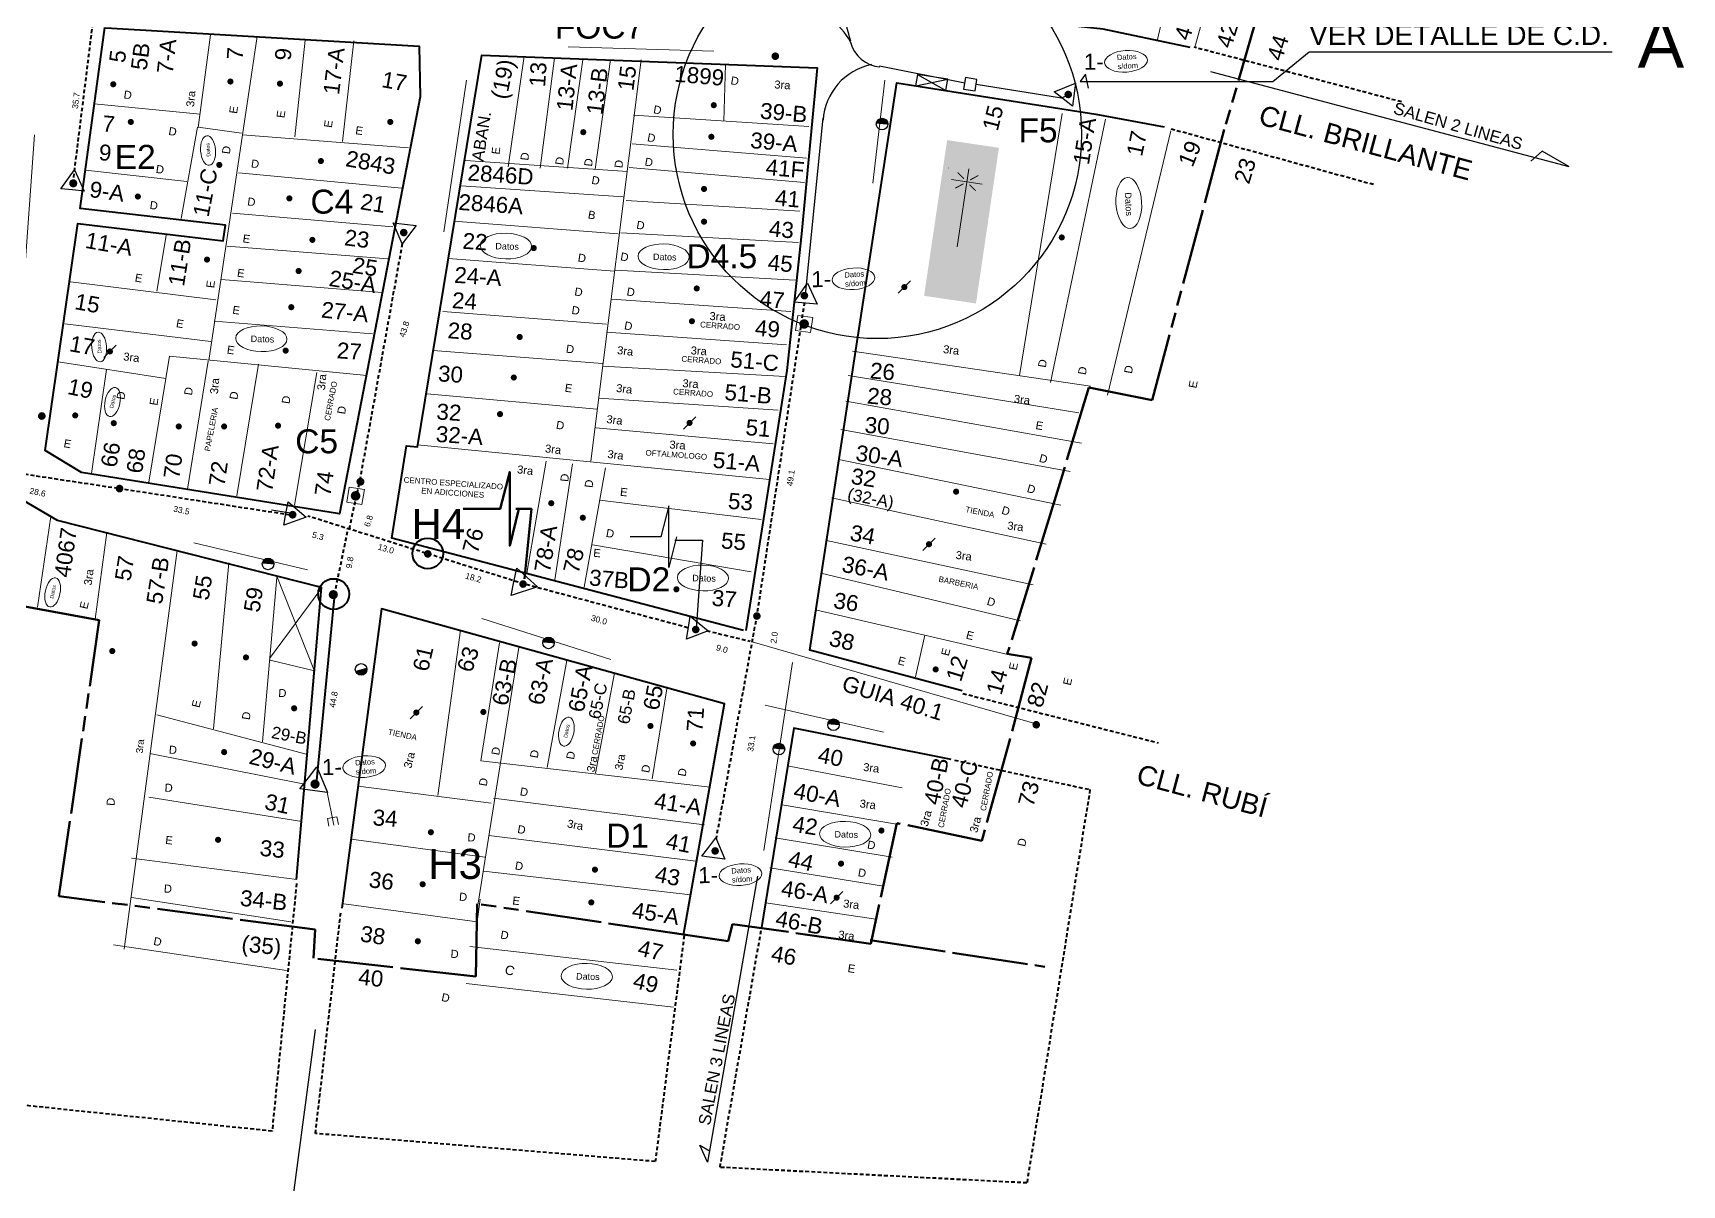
# Model space of a CAD drawing. Header units: millimetres. Extents: x -3867 to 635, y 1041 to 3666.
# Drawn here: x 238.7 to 456.4, y 1750.4 to 1902.4 of the extents above; entities that cross this region are included whole.
import ezdxf

# ---------------------------------------------------------------- set-up
doc = ezdxf.new("R2010")
doc.units = ezdxf.units.MM
for name, pattern in [('TLSIGC_002', [0.8, 0.5, -0.3]), ('TLSIGC_004', [7, 4, -1, 1, -1]), ('TLSIGC_007', [28, 10, -1, 10, -1, 2, -1, 2, -1])]:
    doc.linetypes.add(name, pattern=pattern)
for name, color, linetype, lineweight in [('CABLE EXISTENTE AEREO SECUNDARIO', 82, 'TLSIGC_002', 40), ('CAJA DE DISTRIBUCION EXISTENTE', 92, 'Continuous', 30), ('CANALIZACION P.V.C. ALIGERADA EXISTENTE', 132, 'Continuous', 30), ('CASETA TELEFONICA LADATEL', 82, 'Continuous', 15), ('CLASIFICACION TIPO COMERCIAL TERCERA', 5, 'Continuous', 9), ('CLASIFICACION TIPO RESIDENCIAL B', 156, 'Continuous', 9), ('CLASIFICACION TIPO RESIDENCIAL C', 156, 'Continuous', 9), ('CLASIFICACION TIPO RESIDENCIAL D', 5, 'Continuous', 9), ('CLASIFICACION TIPO RESIDENCIAL E', 156, 'Continuous', 9), ('CLIENTES COMERCIALES TERCERA', 82, 'TLSIGC_004', 9), ('CLIENTES EXISTENTES DE DATOS', 7, 'Continuous', 13), ('CLIENTES RESIDENCIALES E', 82, 'TLSIGC_004', 9), ('CONEXION A TIERRA  DE TERMINAL PROYECTADA', 1, 'Continuous', 9), ('DETALLES DE EDIFICIOS', 160, 'Continuous', 5), ('DISTRITO', 42, 'TLSIGC_007', 60), ('GAZAS EXISTENTES', 92, 'Continuous', 50), ('GUIAS EXISTENTES SECUNDARIA', 82, 'Continuous', 20), ('LIMITES DE DISTRITOS COLINDANTES', 43, 'TLSIGC_007', 60), ('LINEAS DE ENERGIA DE BAJA TENSION', 102, 'TLSIGC_014', 20), ('LOTIFICACION 2003', 252, 'Continuous', 15), ('MEDIDAS ENTRE POSTES', 82, 'Continuous', 5), ('NOMBRE DE CALLES', 92, 'TLSIGC_017', 5), ('NUMEROS OFICIALES', 3, 'Continuous', 5), ('PLANIMETRIA 2004', 10, 'Continuous', 40), ('PLANIMETRIA 2004 NO DEFINIDA', 10, 'TLSIGC_002', 40), ('PLANO DE DETALLES', 253, 'Continuous', 30), ('POSTE DE ENERGIA ELECTRICA', 82, 'Continuous', 30), ('POSTES EXISTENTES SECUNDARIOS', 82, 'Continuous', 30), ('POZOS TRADICIONALES EXISTENTES', 132, 'Continuous', 30), ('RESERVAS EXISTENTES SECUNDARIAS', 82, 'Continuous', 30), ('RESERVAS PROYECTADAS SECUNDARIAS', 1, 'Continuous', 60), ('RETENIDAS CON ANCLA EXISTENTESSECUNDARIAS', 82, 'Continuous', 30), ('SOLICITUDES PENSIENTES SIN DOMICILIO', 172, 'Continuous', 13), ('TEMPLOS O IGLESIAS', 22, 'Continuous', 15), ('TERMINAL EXISTENTE EN POSTE', 82, 'Continuous', 30)]:
    doc.layers.add(name, color=color, linetype=linetype, lineweight=lineweight)
doc.styles.get("Standard").update_dxf_attribs({"font": 'arial.ttf'})
doc.linetypes.add('TLSIGC_014', pattern='A,8,["\\\\\\",Standard,S=1,R=0,X=-1,Y=-0.5],1', length=9)
doc.linetypes.add('TLSIGC_017', pattern='A,0.5,["=",Standard,S=1.6,R=0,X=-0.2,Y=-0.8],0.5', length=1)

# ---------------------------------------------------------------- blocks, each defined once
blk = doc.blocks.new('G$C68750D7C')
at = {"layer": 'CLIENTES EXISTENTES DE DATOS'}
blk.add_ellipse((4.88, 2.45), major_axis=(4.88, 0.02), ratio=0.5027, dxfattribs=at)
at = {"layer": 'CLIENTES EXISTENTES DE DATOS', "insert": (2.85, 3.02), "char_height": 1.231, "width": 5.0142, "attachment_point": 1}
blk.add_mtext('Datos', dxfattribs=at)
blk = doc.blocks.new('DATOS SIN DOMICILIO')
at = {"layer": 'SOLICITUDES PENSIENTES SIN DOMICILIO', "color": 4}
blk.add_ellipse((-479.98, 2029.41), major_axis=(-0.01, 3.12), ratio=0.5027, dxfattribs=at)
at = {"layer": 'SOLICITUDES PENSIENTES SIN DOMICILIO', "color": 4, "insert": (-481.01, 2028.12), "char_height": 0.788, "width": 16.9626, "attachment_point": 1, "rotation": 90}
blk.add_mtext('Datos\\Ps/dom', dxfattribs=at)

msp = doc.modelspace()

# ---------------------------------------------------------------- hatches: boundary and pattern name
at = {"layer": 'CASETA TELEFONICA LADATEL'}
h = msp.add_hatch(color=256, dxfattribs=at)
edge = h.paths.add_edge_path()
edge.add_arc((340.51, 1864.04), 0.635, 0, 360)
h = msp.add_hatch(color=256, dxfattribs=at)
edge = h.paths.add_edge_path()
edge.add_arc((281.29, 1841.37), 0.635, 0, 360)
at = {"layer": 'CLIENTES COMERCIALES TERCERA'}
h = msp.add_hatch(color=256, dxfattribs=at)
edge = h.paths.add_edge_path()
edge.add_arc((353.74, 1868.91), 0.406, 0, 360)
h = msp.add_hatch(color=256, dxfattribs=at)
edge = h.paths.add_edge_path()
edge.add_arc((248.86, 1860.42), 0.406, 0, 360)
h = msp.add_hatch(color=256, dxfattribs=at)
edge = h.paths.add_edge_path()
edge.add_arc((325.38, 1850.99), 0.406, 0, 360)
h = msp.add_hatch(color=256, dxfattribs=at)
edge = h.paths.add_edge_path()
edge.add_arc((356.99, 1834.99), 0.406, 0, 360)
h = msp.add_hatch(color=256, dxfattribs=at)
edge = h.paths.add_edge_path()
edge.add_arc((289.31, 1812.78), 0.406, 0, 360)
h = msp.add_hatch(color=256, dxfattribs=at)
edge = h.paths.add_edge_path()
edge.add_arc((344.79, 1788.36), 0.406, 0, 360)
at = {"layer": 'CLIENTES RESIDENCIALES E'}
h = msp.add_hatch(color=256, dxfattribs=at)
edge = h.paths.add_edge_path()
edge.add_arc((264.77, 1896.03), 0.406, 0, 360)
h = msp.add_hatch(color=256, dxfattribs=at)
edge = h.paths.add_edge_path()
edge.add_arc((271.31, 1895.75), 0.406, 0, 360)
h = msp.add_hatch(color=256, dxfattribs=at)
edge = h.paths.add_edge_path()
edge.add_arc((249.3, 1895.67), 0.406, 0, 360)
h = msp.add_hatch(color=256, dxfattribs=at)
edge = h.paths.add_edge_path()
edge.add_arc((328.58, 1892.91), 0.406, 0, 360)
h = msp.add_hatch(color=256, dxfattribs=at)
edge = h.paths.add_edge_path()
edge.add_arc((251.62, 1890.7), 0.406, 0, 360)
h = msp.add_hatch(color=256, dxfattribs=at)
edge = h.paths.add_edge_path()
edge.add_arc((285.87, 1890.7), 0.406, 0, 360)
h = msp.add_hatch(color=256, dxfattribs=at)
edge = h.paths.add_edge_path()
edge.add_arc((311.35, 1889.35), 0.406, 0, 360)
h = msp.add_hatch(color=256, dxfattribs=at)
edge = h.paths.add_edge_path()
edge.add_arc((328.26, 1888.74), 0.406, 0, 360)
h = msp.add_hatch(color=256, dxfattribs=at)
edge = h.paths.add_edge_path()
edge.add_arc((263.3, 1885.03), 0.406, 0, 360)
h = msp.add_hatch(color=256, dxfattribs=at)
edge = h.paths.add_edge_path()
edge.add_arc((276.71, 1885.54), 0.406, 0, 360)
h = msp.add_hatch(color=256, dxfattribs=at)
edge = h.paths.add_edge_path()
edge.add_arc((252.55, 1880.86), 0.406, 0, 360)
h = msp.add_hatch(color=256, dxfattribs=at)
edge = h.paths.add_edge_path()
edge.add_arc((272.55, 1880.61), 0.406, 0, 360)
h = msp.add_hatch(color=256, dxfattribs=at)
edge = h.paths.add_edge_path()
edge.add_arc((327.29, 1881.86), 0.406, 0, 360)
h = msp.add_hatch(color=256, dxfattribs=at)
edge = h.paths.add_edge_path()
edge.add_arc((327.29, 1877.54), 0.406, 0, 360)
h = msp.add_hatch(color=256, dxfattribs=at)
edge = h.paths.add_edge_path()
edge.add_arc((275.59, 1875.14), 0.406, 0, 360)
h = msp.add_hatch(color=256, dxfattribs=at)
edge = h.paths.add_edge_path()
edge.add_arc((304.81, 1874.06), 0.406, 0, 360)
h = msp.add_hatch(color=256, dxfattribs=at)
edge = h.paths.add_edge_path()
edge.add_arc((374.52, 1875.46), 0.406, 0, 360)
h = msp.add_hatch(color=256, dxfattribs=at)
edge = h.paths.add_edge_path()
edge.add_arc((261.68, 1872.54), 0.406, 0, 360)
h = msp.add_hatch(color=256, dxfattribs=at)
edge = h.paths.add_edge_path()
edge.add_arc((273.77, 1871.03), 0.406, 0, 360)
h = msp.add_hatch(color=256, dxfattribs=at)
edge = h.paths.add_edge_path()
edge.add_arc((326.33, 1868.73), 0.406, 0, 360)
h = msp.add_hatch(color=256, dxfattribs=at)
edge = h.paths.add_edge_path()
edge.add_arc((272.8, 1866.26), 0.406, 0, 360)
h = msp.add_hatch(color=256, dxfattribs=at)
edge = h.paths.add_edge_path()
edge.add_arc((325.69, 1864.41), 0.406, 0, 360)
h = msp.add_hatch(color=256, dxfattribs=at)
edge = h.paths.add_edge_path()
edge.add_arc((302.96, 1862.33), 0.406, 0, 360)
h = msp.add_hatch(color=256, dxfattribs=at)
edge = h.paths.add_edge_path()
edge.add_arc((272.06, 1860.53), 0.406, 0, 360)
h = msp.add_hatch(color=256, dxfattribs=at)
edge = h.paths.add_edge_path()
edge.add_arc((302.18, 1856.98), 0.406, 0, 360)
h = msp.add_hatch(color=256, dxfattribs=at)
edge = h.paths.add_edge_path()
edge.add_arc((244.28, 1851.98), 0.406, 0, 360)
h = msp.add_hatch(color=256, dxfattribs=at)
edge = h.paths.add_edge_path()
edge.add_arc((249.37, 1850.96), 0.406, 0, 360)
h = msp.add_hatch(color=256, dxfattribs=at)
edge = h.paths.add_edge_path()
edge.add_arc((257.95, 1850.52), 0.406, 0, 360)
h = msp.add_hatch(color=256, dxfattribs=at)
edge = h.paths.add_edge_path()
edge.add_arc((263.94, 1850.52), 0.406, 0, 360)
h = msp.add_hatch(color=256, dxfattribs=at)
edge = h.paths.add_edge_path()
edge.add_arc((271.06, 1850.63), 0.406, 0, 360)
h = msp.add_hatch(color=256, dxfattribs=at)
edge = h.paths.add_edge_path()
edge.add_arc((300.36, 1852.15), 0.406, 0, 360)
h = msp.add_hatch(color=256, dxfattribs=at)
edge = h.paths.add_edge_path()
edge.add_arc((360.57, 1841.92), 0.406, 0, 360)
h = msp.add_hatch(color=256, dxfattribs=at)
edge = h.paths.add_edge_path()
edge.add_arc((307.12, 1840.4), 0.406, 0, 360)
h = msp.add_hatch(color=256, dxfattribs=at)
edge = h.paths.add_edge_path()
edge.add_arc((311.29, 1838.48), 0.406, 0, 360)
h = msp.add_hatch(color=256, dxfattribs=at)
edge = h.paths.add_edge_path()
edge.add_arc((323.65, 1829.04), 0.406, 0, 360)
h = msp.add_hatch(color=256, dxfattribs=at)
edge = h.paths.add_edge_path()
edge.add_arc((260.04, 1821.88), 0.406, 0, 360)
h = msp.add_hatch(color=256, dxfattribs=at)
edge = h.paths.add_edge_path()
edge.add_arc((249.17, 1820.89), 0.406, 0, 360)
h = msp.add_hatch(color=256, dxfattribs=at)
edge = h.paths.add_edge_path()
edge.add_arc((266.82, 1820.05), 0.406, 0, 360)
h = msp.add_hatch(color=256, dxfattribs=at)
edge = h.paths.add_edge_path()
edge.add_arc((357.87, 1818.47), 0.406, 0, 360)
h = msp.add_hatch(color=256, dxfattribs=at)
edge = h.paths.add_edge_path()
edge.add_arc((273.18, 1813.34), 0.406, 0, 360)
h = msp.add_hatch(color=256, dxfattribs=at)
edge = h.paths.add_edge_path()
edge.add_arc((298.16, 1812.86), 0.406, 0, 360)
h = msp.add_hatch(color=256, dxfattribs=at)
edge = h.paths.add_edge_path()
edge.add_arc((320.22, 1811.01), 0.406, 0, 360)
h = msp.add_hatch(color=256, dxfattribs=at)
edge = h.paths.add_edge_path()
edge.add_arc((325.85, 1808.7), 0.406, 0, 360)
h = msp.add_hatch(color=256, dxfattribs=at)
edge = h.paths.add_edge_path()
edge.add_arc((263.94, 1807.56), 0.406, 0, 360)
h = msp.add_hatch(color=256, dxfattribs=at)
edge = h.paths.add_edge_path()
edge.add_arc((263.14, 1795.99), 0.406, 0, 360)
h = msp.add_hatch(color=256, dxfattribs=at)
edge = h.paths.add_edge_path()
edge.add_arc((291.23, 1796.99), 0.406, 0, 360)
h = msp.add_hatch(color=256, dxfattribs=at)
edge = h.paths.add_edge_path()
edge.add_arc((350.71, 1797.21), 0.406, 0, 360)
h = msp.add_hatch(color=256, dxfattribs=at)
edge = h.paths.add_edge_path()
edge.add_arc((312.89, 1792.05), 0.406, 0, 360)
h = msp.add_hatch(color=256, dxfattribs=at)
edge = h.paths.add_edge_path()
edge.add_arc((345.38, 1792.85), 0.406, 0, 360)
h = msp.add_hatch(color=256, dxfattribs=at)
edge = h.paths.add_edge_path()
edge.add_arc((290.15, 1790.13), 0.406, 0, 360)
h = msp.add_hatch(color=256, dxfattribs=at)
edge = h.paths.add_edge_path()
edge.add_arc((312.41, 1787.73), 0.406, 0, 360)
h = msp.add_hatch(color=256, dxfattribs=at)
edge = h.paths.add_edge_path()
edge.add_arc((289.51, 1782.61), 0.406, 0, 360)
at = {"layer": 'POSTE DE ENERGIA ELECTRICA'}
for points in [[(350.02, 1890.48), (350.04, 1890.58), (350.07, 1890.68), (350.1, 1890.75), (350.15, 1890.84), (350.23, 1890.94), (350.29, 1891), (350.37, 1891.06), (350.46, 1891.1), (350.54, 1891.14), (350.62, 1891.16), (350.71, 1891.17), (350.81, 1891.18), (350.87, 1891.17), (350.97, 1891.16), (351.07, 1891.12), (351.18, 1891.07), (351.26, 1891.01), (351.34, 1890.94), (351.4, 1890.86), (351.44, 1890.8), (351.48, 1890.73), (351.52, 1890.62), (351.54, 1890.51), (351.55, 1890.42), (351.55, 1890.35)], [(268.98, 1832.45), (268.99, 1832.55), (269.02, 1832.64), (269.05, 1832.72), (269.1, 1832.8), (269.18, 1832.9), (269.24, 1832.96), (269.32, 1833.02), (269.41, 1833.07), (269.49, 1833.1), (269.57, 1833.13), (269.66, 1833.14), (269.76, 1833.14), (269.82, 1833.14), (269.92, 1833.12), (270.02, 1833.09), (270.13, 1833.03), (270.21, 1832.97), (270.29, 1832.9), (270.35, 1832.82), (270.39, 1832.76), (270.43, 1832.69), (270.47, 1832.58), (270.49, 1832.48), (270.5, 1832.39), (270.5, 1832.32)], [(306, 1822.03), (306.01, 1822.14), (306.04, 1822.23), (306.07, 1822.31), (306.12, 1822.39), (306.2, 1822.49), (306.26, 1822.55), (306.34, 1822.61), (306.43, 1822.66), (306.52, 1822.69), (306.59, 1822.71), (306.68, 1822.73), (306.78, 1822.73), (306.84, 1822.73), (306.94, 1822.71), (307.04, 1822.68), (307.15, 1822.62), (307.23, 1822.56), (307.31, 1822.49), (307.37, 1822.41), (307.41, 1822.35), (307.45, 1822.28), (307.49, 1822.17), (307.51, 1822.07), (307.52, 1821.98), (307.52, 1821.91)], [(282.75, 1818.69), (282.78, 1818.59), (282.78, 1818.49), (282.78, 1818.4), (282.76, 1818.31), (282.72, 1818.18), (282.69, 1818.11), (282.63, 1818.03), (282.57, 1817.95), (282.5, 1817.89), (282.44, 1817.84), (282.36, 1817.79), (282.27, 1817.76), (282.21, 1817.74), (282.11, 1817.72), (282, 1817.71), (281.88, 1817.73), (281.78, 1817.76), (281.69, 1817.79), (281.6, 1817.85), (281.54, 1817.89), (281.48, 1817.94), (281.41, 1818.03), (281.35, 1818.12), (281.31, 1818.2), (281.28, 1818.27)], [(343.62, 1811.24), (343.63, 1811.34), (343.66, 1811.44), (343.69, 1811.51), (343.74, 1811.59), (343.82, 1811.7), (343.88, 1811.76), (343.96, 1811.81), (344.05, 1811.86), (344.14, 1811.89), (344.21, 1811.92), (344.3, 1811.93), (344.4, 1811.94), (344.46, 1811.93), (344.56, 1811.92), (344.66, 1811.88), (344.77, 1811.82), (344.85, 1811.76), (344.93, 1811.7), (344.99, 1811.62), (345.03, 1811.55), (345.07, 1811.49), (345.11, 1811.38), (345.13, 1811.27), (345.14, 1811.18), (345.14, 1811.11)], [(336.41, 1808.03), (336.43, 1808.13), (336.46, 1808.23), (336.49, 1808.3), (336.54, 1808.39), (336.62, 1808.49), (336.68, 1808.55), (336.76, 1808.61), (336.85, 1808.65), (336.93, 1808.68), (337.01, 1808.71), (337.1, 1808.72), (337.2, 1808.73), (337.26, 1808.72), (337.36, 1808.71), (337.46, 1808.67), (337.57, 1808.61), (337.65, 1808.55), (337.73, 1808.49), (337.79, 1808.41), (337.83, 1808.34), (337.87, 1808.28), (337.91, 1808.17), (337.93, 1808.06), (337.94, 1807.97), (337.94, 1807.9)]]:
    msp.add_hatch(color=256, dxfattribs=at).paths.add_polyline_path(points)
at = {"layer": 'POSTES EXISTENTES SECUNDARIOS'}
h = msp.add_hatch(color=256, dxfattribs=at)
edge = h.paths.add_edge_path()
edge.add_arc((336.7, 1899.37), 0.504, 0, 360)
h = msp.add_hatch(color=256, dxfattribs=at)
edge = h.paths.add_edge_path()
edge.add_arc((375.37, 1894.32), 0.504, 0, 360)
h = msp.add_hatch(color=256, dxfattribs=at)
edge = h.paths.add_edge_path()
edge.add_arc((244.02, 1882.6), 0.539, 0, 360)
h = msp.add_hatch(color=256, dxfattribs=at)
edge = h.paths.add_edge_path()
edge.add_arc((287.65, 1876.1), 0.504, 0, 360)
h = msp.add_hatch(color=256, dxfattribs=at)
edge = h.paths.add_edge_path()
edge.add_arc((340.54, 1867.78), 0.504, 0, 360)
h = msp.add_hatch(color=256, dxfattribs=at)
edge = h.paths.add_edge_path()
edge.add_arc((239.87, 1851.9), 0.512, 0, 360)
h = msp.add_hatch(color=256, dxfattribs=at)
edge = h.paths.add_edge_path()
edge.add_arc((250.13, 1842.33), 0.513, 0, 360)
h = msp.add_hatch(color=256, dxfattribs=at)
edge = h.paths.add_edge_path()
edge.add_arc((281.93, 1843.23), 0.528, 0, 360)
h = msp.add_hatch(color=256, dxfattribs=at)
edge = h.paths.add_edge_path()
edge.add_arc((272.98, 1838.88), 0.517, 0, 360)
h = msp.add_hatch(color=256, dxfattribs=at)
edge = h.paths.add_edge_path()
edge.add_arc((290.82, 1833.71), 0.504, 0, 360)
h = msp.add_hatch(color=256, dxfattribs=at)
edge = h.paths.add_edge_path()
edge.add_arc((278.35, 1828.34), 0.605, 0, 360)
h = msp.add_hatch(color=256, dxfattribs=at)
edge = h.paths.add_edge_path()
edge.add_arc((303.4, 1829.73), 0.504, 0, 360)
h = msp.add_hatch(color=256, dxfattribs=at)
edge = h.paths.add_edge_path()
edge.add_arc((334.27, 1825.51), 0.504, 0, 360)
h = msp.add_hatch(color=256, dxfattribs=at)
edge = h.paths.add_edge_path()
edge.add_arc((326.2, 1823.73), 0.504, 0, 360)
h = msp.add_hatch(color=256, dxfattribs=at)
edge = h.paths.add_edge_path()
edge.add_arc((371.15, 1811.17), 0.504, 0, 360)
h = msp.add_hatch(color=256, dxfattribs=at)
edge = h.paths.add_edge_path()
edge.add_arc((275.94, 1803.34), 0.605, 0, 360)
h = msp.add_hatch(color=256, dxfattribs=at)
edge = h.paths.add_edge_path()
edge.add_arc((328.76, 1794.52), 0.504, 0, 360)
at = {"layer": 'TEMPLOS O IGLESIAS'}
for color, points in [(256, [(359.38, 1888.3), (356.34, 1867.76), (363.19, 1866.75), (366.22, 1887.29), (359.38, 1888.3), (359.45, 1888.21), (356.44, 1867.83), (363.12, 1866.85), (366.13, 1887.22), (359.41, 1888.21)]), (256, [(359.59, 1884.62), (359.58, 1884.58), (359.55, 1884.57), (359.53, 1884.6), (359.52, 1884.63), (359.51, 1884.66), (359.51, 1884.68), (359.57, 1884.67)]), (30, [(362.28, 1884.5), (362.04, 1882.84), (364.04, 1882.55), (364.02, 1882.44), (362.02, 1882.73), (360.26, 1870.81), (360.15, 1870.82), (361.91, 1882.75), (359.91, 1883.05), (359.93, 1883.15), (361.93, 1882.86), (362.17, 1884.52), (362.28, 1884.5)]), (30, [(361.65, 1883.22), (361.58, 1883.15), (360.71, 1883.99), (360.81, 1884.06)]), (30, [(363.46, 1883.68), (363.53, 1883.59), (362.44, 1882.98), (362.37, 1883.09)]), (30, [(361.51, 1882.6), (361.58, 1882.5), (360.49, 1881.9), (360.42, 1882.01)]), (30, [(363.22, 1881.62), (363.15, 1881.55), (362.28, 1882.39), (362.37, 1882.46)])]:
    msp.add_hatch(color=color, dxfattribs=at).paths.add_polyline_path(points)
h = msp.add_hatch(color=256, dxfattribs=at)
edge = h.paths.add_edge_path()
edge.add_arc((359.53, 1884.59), 0.0277, 0, 360)
h = msp.add_hatch(color=256, dxfattribs=at)
edge = h.paths.add_edge_path()
edge.add_arc((359.57, 1884.63), 0.0277, 0, 360)

# ---------------------------------------------------------------- linework, layer by layer
at = {"layer": 'CABLE EXISTENTE AEREO SECUNDARIO'}
for p, q in [((243.98, 1882.58), (247.23, 1908.69)), ((278.51, 1828.35), (280.27, 1836.83)), ((327.61, 1823.59), (333.37, 1822.19))]:
    msp.add_line(p, q, dxfattribs=at)
for points in [[(280.47, 1837.03), (281.89, 1843.45), (287.52, 1874.83)], [(340.54, 1866.88), (334.26, 1825.64), (328.88, 1796.18)], [(226.49, 1845.93), (249.99, 1842.37), (272.99, 1838.82)], [(325.17, 1823.97), (303.53, 1829.73), (274.97, 1838.71)]]:
    msp.add_lwpolyline(points, dxfattribs=at)
at = {"layer": 'CAJA DE DISTRIBUCION EXISTENTE'}
for p, q in [((355.23, 1895.45), (359.46, 1896.33)), ((355.46, 1896.95), (359.23, 1894.83))]:
    msp.add_line(p, q, dxfattribs=at)
msp.add_lwpolyline([(355.22, 1895.45), (359.23, 1894.83), (359.47, 1896.33), (355.45, 1896.95), (355.22, 1895.45)], dxfattribs=at)
at = {"layer": 'CANALIZACION P.V.C. ALIGERADA EXISTENTE'}
for p, q in [((361.74, 1895.8), (350.47, 1898.06)), ((342.98, 1891.22), (340.66, 1867.91))]:
    msp.add_line(p, q, dxfattribs=at)
msp.add_lwpolyline([(363.21, 1895.68), (374.48, 1893.87), (375.25, 1894.19)], dxfattribs=at)
for centre, radius, start, end in [((367.97, 1908.31), 22.43, 174, 198), ((339.77, 1897.8), 7.67, 26, 90), ((350.82, 1902.27), 4.31, 194, 266), ((351.07, 1890.37), 8.09, 102, 176)]:
    msp.add_arc(centre, radius, start, end, dxfattribs=at)
at = {"layer": 'CASETA TELEFONICA LADATEL'}
for points in [[(341.36, 1862.9), (341.65, 1864.89), (339.66, 1865.18), (339.37, 1863.19), (341.36, 1862.9)], [(282.13, 1840.22), (282.45, 1842.21), (280.46, 1842.52), (280.14, 1840.53), (282.13, 1840.22)]]:
    msp.add_lwpolyline(points, dxfattribs=at)
at = {"layer": 'CLIENTES COMERCIALES TERCERA'}
for p, q in [((352.93, 1868.09), (354.56, 1869.72)), ((248.05, 1859.6), (249.68, 1861.23)), ((324.56, 1850.18), (326.19, 1851.8)), ((356.18, 1834.18), (357.81, 1835.8)), ((288.5, 1811.97), (290.12, 1813.59)), ((343.97, 1787.55), (345.6, 1789.18))]:
    msp.add_line(p, q, dxfattribs=at)
for points in [[(352.93, 1868.09), (354.56, 1869.72), (352.93, 1868.09), (352.93, 1868.09)], [(248.05, 1859.6), (249.68, 1861.23), (248.05, 1859.6), (248.05, 1859.6)], [(324.56, 1850.18), (326.19, 1851.8), (324.56, 1850.18), (324.56, 1850.18)], [(356.18, 1834.18), (357.81, 1835.8), (356.18, 1834.18), (356.18, 1834.18)], [(288.5, 1811.97), (290.12, 1813.59), (288.5, 1811.97), (288.5, 1811.97)], [(343.97, 1787.55), (345.6, 1789.18), (343.97, 1787.55), (343.97, 1787.55)]]:
    msp.add_lwpolyline(points, dxfattribs=at)
at = {"layer": 'CONEXION A TIERRA  DE TERMINAL PROYECTADA'}
msp.add_line((278.41, 1797.9), (277.48, 1802.5), dxfattribs=at)
msp.add_lwpolyline([(279.03, 1798.02), (278.82, 1799.03), (277.57, 1798.78), (277.78, 1797.77)], dxfattribs=at)
at = {"layer": 'DISTRITO'}
msp.add_line((349.22, 1782.74), (372.29, 1779.23), dxfattribs=at)
msp.add_lwpolyline([(374.71, 1988.75), (407.72, 1942.51), (401.06, 1916.5), (403.68, 1916.33), (395.97, 1889.68), (386.43, 1853.99), (378.09, 1855.68), (374.1, 1842.44), (367.33, 1820.51), (370.5, 1819.98), (367.32, 1807.91), (363.97, 1795.86), (352.75, 1798.2), (349.31, 1782.28), (331.07, 1784.88), (330.46, 1782.62), (324.58, 1783.5), (297.33, 1787.55), (297.16, 1777.95), (275.75, 1780.36), (275.95, 1784.16), (242.13, 1788.57), (247.46, 1824.96), (229.94, 1828.2)], dxfattribs=at)
at = {"layer": 'GAZAS EXISTENTES', "lineweight": 40, "ltscale": 8}
msp.add_lwpolyline([(278.47, 1827.9), (276.07, 1803.39)], dxfattribs=at)
for centre in [(290.82, 1833.77), (278.4, 1828.41)]:
    msp.add_circle(centre, 2.03, dxfattribs=at)
at = {"layer": 'GUIAS EXISTENTES SECUNDARIA'}
msp.add_line((333.65, 1822.09), (370.94, 1811.35), dxfattribs=at)
at = {"layer": 'LINEAS DE ENERGIA DE BAJA TENSION'}
for p, q in [((309.36, 1900.62), (328.58, 1900.02)), ((292.96, 1876.21), (295.95, 1896.22)), ((351.18, 1896.22), (349.59, 1882.61)), ((237.52, 1869.99), (238.92, 1889.01)), ((274.95, 1831.59), (259.93, 1835.18)), ((314.97, 1819.77), (297.95, 1825.18)), ((335.18, 1794.57), (338.99, 1819.38)), ((350.98, 1810.17), (335.38, 1813.76))]:
    msp.add_line(p, q, dxfattribs=at)
at = {"layer": 'LOTIFICACION 2003'}
for p, q in [((387.1, 1901.42), (390.94, 1917.84)), ((392.1, 1900.57), (396.63, 1917.16)), ((260.53, 1889.97), (262.12, 1902.21)), ((268.31, 1901.99), (261.92, 1859.22)), ((274.65, 1901.47), (273.25, 1888.73)), ((279.58, 1888.14), (281.04, 1901.38)), ((301.42, 1884.79), (303.54, 1899.37)), ((307.54, 1899.12), (305.65, 1884.59)), ((309.27, 1884.59), (311.29, 1898.88)), ((318.99, 1898.88), (312.33, 1845.94)), ((314.95, 1898.93), (312.9, 1884.45)), ((260.77, 1891.74), (246.78, 1893.08)), ((374.56, 1891.82), (368.92, 1857.25)), ((260.41, 1890), (258.27, 1877.94)), ((266.24, 1889.2), (260.53, 1890)), ((341.12, 1890.1), (317.96, 1891.6)), ((373.04, 1856.34), (380.31, 1891.06)), ((266.36, 1888.99), (288.26, 1887.28)), ((317.79, 1887.82), (340.82, 1885.9)), ((388.93, 1889.51), (380.56, 1854.66)), ((317.17, 1884.17), (295.78, 1885.63)), ((259.03, 1882.84), (245.62, 1884.35)), ((287.4, 1881.97), (265.85, 1883.99)), ((340.56, 1882.7), (317.42, 1884.7)), ((316.63, 1880.81), (295.24, 1882.27)), ((317.03, 1880.33), (339.95, 1878.92)), ((265.04, 1878.68), (286.19, 1876.86)), ((315.94, 1875.92), (294.27, 1877.62)), ((256.31, 1875.96), (255.07, 1868.38)), ((339.77, 1874.78), (316.32, 1876.07)), ((285.54, 1872.62), (264.34, 1874.29)), ((315.45, 1871.03), (293.51, 1872.67)), ((315.59, 1871.16), (339.33, 1869.81)), ((243.66, 1869.61), (262.85, 1867.24)), ((263.54, 1869.89), (284.76, 1868.18)), ((314.43, 1864), (292.8, 1865.7)), ((338.74, 1865.7), (315.07, 1867.3)), ((262.18, 1861.73), (242.9, 1864.05)), ((283.53, 1862.73), (262.61, 1864.43)), ((314.43, 1862.97), (338.19, 1861.29)), ((261.84, 1859.14), (259.09, 1842.27)), ((291.52, 1860.53), (313.88, 1858.84)), ((346.9, 1860.46), (378.3, 1855.83)), ((256.26, 1856.85), (242.03, 1859.04)), ((248.39, 1858.02), (246.44, 1844.31)), ((265.63, 1841.36), (268.46, 1858.76)), ((276.16, 1857.65), (273.21, 1840.13)), ((337.99, 1857.13), (313.91, 1858.46)), ((376.79, 1852.3), (346.34, 1857.25)), ((313.15, 1852.79), (290.75, 1854.81)), ((313.39, 1854.27), (337.07, 1852.67)), ((377.11, 1848.34), (346.03, 1853.86)), ((336.43, 1848.22), (313.02, 1850.34)), ((345.33, 1850.11), (375.62, 1844.58)), ((335.93, 1843.52), (289.48, 1848.09)), ((374.38, 1840.13), (345.07, 1846.16)), ((306.45, 1845.96), (303.88, 1831.17)), ((307.6, 1830.31), (309.93, 1845.6)), ((314.3, 1845.06), (311.46, 1829.34)), ((334.83, 1838.23), (313.49, 1840.8)), ((344.13, 1841.11), (372.44, 1835)), ((241.05, 1838.66), (239.29, 1826.69)), ((248.47, 1836.52), (246.92, 1825.12)), ((370.72, 1829.62), (343.48, 1835.48)), ((257.73, 1834.14), (250.74, 1781.56)), ((312.56, 1834.91), (333.51, 1831.33)), ((262.54, 1810.64), (264.58, 1832.55)), ((342.71, 1831.16), (369.07, 1824.88)), ((270.91, 1830.6), (269.01, 1808.91)), ((276.85, 1829.22), (269.93, 1819.91)), ((275.86, 1818.22), (270.91, 1830.77)), ((342.02, 1826.34), (367.99, 1820.32)), ((292.13, 1801.82), (295.14, 1823.63)), ((356.46, 1823.01), (355.22, 1817.47)), ((302.86, 1821.37), (297.44, 1787.35)), ((300.31, 1821.98), (297.83, 1806.39)), ((270.02, 1819.71), (275.69, 1818.31)), ((309.19, 1819.64), (306.6, 1805.54)), ((312.98, 1804.77), (315.46, 1817.97)), ((322.43, 1816.18), (320.43, 1804.04)), ((274.94, 1807.23), (255.04, 1812.47)), ((274.34, 1803.37), (254.14, 1807.38)), ((297.83, 1806.39), (328.09, 1802.94)), ((353.43, 1802.83), (338.54, 1805.7)), ((281.65, 1803.05), (299.2, 1800.83)), ((253.98, 1801.62), (274.19, 1798.4)), ((327.35, 1797.95), (299.51, 1801.5)), ((337.59, 1800.62), (352.98, 1798)), ((298.36, 1793.68), (280.73, 1796.07)), ((298.9, 1796.55), (326.2, 1793.17)), ((352.13, 1793.68), (336.66, 1796.26)), ((273.55, 1790.76), (251.73, 1793.55)), ((325.53, 1788.74), (298.2, 1791.87)), ((335.98, 1792.29), (351, 1789.86)), ((272.74, 1785.16), (251.73, 1788.36)), ((349.97, 1785.5), (335.47, 1787.68)), ((272.15, 1778.75), (249.33, 1782.15)), ((323.7, 1778.77), (296.37, 1781.9)), ((323.24, 1773.92), (295.91, 1777.05))]:
    msp.add_line(p, q, dxfattribs=at)
for points in [[(329.91, 1890.81), (330.12, 1898.27)], [(282.76, 1857.24), (256.72, 1859.79), (254, 1843.18)], [(279.75, 1787.56), (297.36, 1785.16), (297.76, 1788.15)]]:
    msp.add_lwpolyline(points, dxfattribs=at)
at = {"layer": 'PLANIMETRIA 2004'}
for points in [[(391.48, 1900.54), (379.99, 1902.93), (354.77, 1905.63), (358.45, 1939.79), (381.48, 1938.31), (406.18, 1935.39)], [(248.32, 1903.1), (289.68, 1900.71), (289.83, 1893.99), (279.18, 1839.01), (245.1, 1844.46), (240.32, 1847.37), (244.62, 1877.29), (263.83, 1875.03), (264.1, 1877.06), (244.93, 1879.29), (248.2, 1903.18)], [(332.5, 1823.59), (286.08, 1835.77), (288.02, 1847.98), (289.46, 1847.82), (297.97, 1899.49), (342.21, 1897.83), (340.15, 1875.94), (338.23, 1857.91), (332.81, 1823.59)], [(361.38, 1815.63), (341.24, 1821.01), (352.75, 1895.84), (379.01, 1891.74), (388.03, 1890.04)], [(273.5, 1790.76), (276.79, 1829.26), (241.92, 1838.1), (232.73, 1843.48), (188.44, 1849.62), (183.75, 1792.29)], [(324.58, 1783.43), (330.01, 1813.91), (284.7, 1826.46), (279.47, 1786.96)], [(359.9, 1806.59), (339.16, 1810.73), (334.89, 1784.41)]]:
    msp.add_lwpolyline(points, dxfattribs=at)
at = {"layer": 'PLANIMETRIA 2004 NO DEFINIDA'}
for p, q in [((419.36, 1893.35), (391.98, 1900.56)), ((388.94, 1889.8), (415.88, 1882.41)), ((361.46, 1815.3), (387.24, 1808.79))]:
    msp.add_line(p, q, dxfattribs=at)
for points in [[(273.5, 1790.22), (270.27, 1757.55), (206.4, 1764.2), (210.11, 1811.42), (205.83, 1811.42), (201.53, 1764.49), (131.2, 1772.34), (136.34, 1823.1), (155.64, 1821.7)], [(360.36, 1806.5), (378.24, 1802.61), (369.92, 1750.72), (329.4, 1752.78), (334.89, 1784.39)], [(324.66, 1783.32), (320.86, 1753.55), (276, 1757.24), (279.35, 1786.49)]]:
    msp.add_lwpolyline(points, dxfattribs=at)
at = {"layer": 'PLANO DE DETALLES'}
for points in [[(378.04, 1895.14), (377.66, 1896.98), (376.93, 1896.05), (402.36, 1896.05), (407.17, 1899.93), (447.17, 1899.97)], [(394.14, 1897.37), (441.44, 1884.81), (437.93, 1886.84), (436.44, 1885.54)], [(334.36, 1791.19), (327.77, 1753.44), (326.73, 1755.69), (328.08, 1754.93)], [(275.95, 1770.95), (269.99, 1725.94), (271.49, 1727.75), (268.8, 1728.04)]]:
    msp.add_lwpolyline(points, dxfattribs=at)
msp.add_circle((350.18, 1889.06), 26.95, dxfattribs=at)
at = {"layer": 'POSTE DE ENERGIA ELECTRICA'}
for centre in [(350.79, 1890.42), (269.74, 1832.38), (306.76, 1821.97), (282.02, 1818.48), (344.38, 1811.17), (337.18, 1807.96)]:
    msp.add_circle(centre, 0.764, dxfattribs=at)
at = {"layer": 'POZOS TRADICIONALES EXISTENTES'}
msp.add_lwpolyline([(361.56, 1895.04), (363.07, 1894.81), (363.3, 1896.32), (361.79, 1896.55), (361.56, 1895.04)], dxfattribs=at)
at = {"layer": 'RESERVAS EXISTENTES SECUNDARIAS'}
for points in [[(323.65, 1835.96), (322.65, 1831.9), (322.65, 1840.03), (321.61, 1835.97), (317.53, 1835.97)], [(323.42, 1835.5), (327.1, 1835.5), (326.19, 1823.27)]]:
    msp.add_lwpolyline(points, dxfattribs=at)
at = {"layer": 'RESERVAS PROYECTADAS SECUNDARIAS'}
for points in [[(302.85, 1839.64), (301.65, 1834.78), (301.65, 1844.53), (300.4, 1839.66), (295.5, 1839.66)], [(302.44, 1839.64), (304.51, 1839.64), (303.59, 1830.42)]]:
    msp.add_lwpolyline(points, dxfattribs=at)
at = {"layer": 'RETENIDAS CON ANCLA EXISTENTESSECUNDARIAS'}
msp.add_line((270.18, 1839.54), (272.68, 1839.14), dxfattribs=at)
msp.add_arc((269.17, 1839.7), 1.02, 0, 0, dxfattribs=at)
at = {"layer": 'TEMPLOS O IGLESIAS', "color": 30}
for p, q in [((364.03, 1882.51), (359.94, 1883.1)), ((362.23, 1884.51), (360.71, 1874.24))]:
    msp.add_line(p, q, dxfattribs=at)
at = {"layer": 'TERMINAL EXISTENTE EN POSTE'}
for points in [[(373.51, 1894.67), (376.33, 1895.83), (375.93, 1892.8), (374.71, 1893.74), (373.51, 1894.67)], [(242.39, 1881.89), (244.2, 1884.4), (245.47, 1881.58), (243.92, 1881.73), (242.39, 1881.89)], [(289.27, 1877.03), (287.43, 1874.6), (286.24, 1877.4), (287.76, 1877.22), (289.27, 1877.03)], [(339.2, 1866.91), (340.94, 1869.41), (342.24, 1866.65), (340.71, 1866.78), (339.2, 1866.91)], [(272.38, 1840.57), (274.76, 1838.55), (271.83, 1837.5), (272.1, 1839.04), (272.38, 1840.57)], [(302.57, 1831.81), (305.3, 1829.37), (301.83, 1828.22), (302.2, 1830.02), (302.57, 1831.81)], [(325.48, 1825.49), (327.83, 1823.54), (324.97, 1822.48), (325.22, 1823.99), (325.48, 1825.49)], [(276.18, 1805.61), (277.57, 1802.23), (273.95, 1802.71), (275.07, 1804.17), (276.18, 1805.61)], [(328.86, 1796.26), (330.04, 1793.45), (327.02, 1793.82), (327.94, 1795.04), (328.86, 1796.26)]]:
    msp.add_lwpolyline(points, dxfattribs=at)

# ---------------------------------------------------------------- block references
at = {"layer": 'CLIENTES EXISTENTES DE DATOS', "lineweight": 40, "ltscale": 8}
for p, xscale, yscale, zscale, rotation in [((262.94, 1885.05), 0.4015411977519817, 0.4015411977519817, 0.4015411977519817, 94.1095480244883), ((381.49, 1883.29), 0.6923792800756006, 0.6923792800756007, 0.6923792800756007, 273.1221304621167), ((297.73, 1872.71), 0.6923792800756006, 0.6923792800756006, 0.6923792800756006, 358.6081420041148), ((318.54, 1871.3), 0.6923792800756006, 0.6923792800756006, 0.6923792800756006, 358.6081420041148), ((265.43, 1860.48), 0.6923792800756006, 0.6923792800756006, 0.6923792800756006, 358.6081420041148), ((265.43, 1860.48), 0.6923792800756006, 0.6923792800756006, 0.6923792800756006, 358.6081420041148), ((248.56, 1859.12), 0.4015411977519817, 0.4015411977519817, 0.4015411977519817, 94.1095480244883), ((249.77, 1851.63), 0.4015411977519817, 0.4015411977519817, 0.4015411977519817, 78.36727646862194), ((323.73, 1828.92), 0.6923792800756006, 0.6923792800756006, 0.6923792800756006, 358.6081420041148), ((241.87, 1826.51), 0.4015411977519817, 0.4015411977519817, 0.4015411977519817, 78.36727646862194), ((309.69, 1808.14), 0.4015411977519817, 0.4015411977519817, 0.4015411977519817, 78.36727646862194), ((342.5, 1795.11), 0.6923792800756006, 0.6923792800756006, 0.6923792800756006, 358.6081420041148), ((308.39, 1776.37), 0.6923792800756006, 0.6923792800756006, 0.6923792800756006, 358.6081420041148)]:
    msp.add_blockref('G$C68750D7C', p, dxfattribs=dict(at, xscale=xscale, yscale=yscale, zscale=zscale, rotation=rotation))
at = {"layer": 'SOLICITUDES PENSIENTES SIN DOMICILIO', "lineweight": 40, "ltscale": 8, "xscale": 0.9063072707661864, "yscale": 0.9063072707661863, "zscale": 0.9063072707661863, "rotation": 273.7152891054286}
for p in [(-1424.22, 1345.42), (-1460.19, 1316.73), (-1524.78, 1252.37), (-1475.12, 1238.11)]:
    msp.add_blockref('DATOS SIN DOMICILIO', p, dxfattribs=at)

# ---------------------------------------------------------------- texts
at = {"layer": 'CLASIFICACION TIPO COMERCIAL TERCERA'}
for height, rotation, p in [(1.056, 356.311, (336.54, 1895.13)), (1.056, 85, (259.97, 1892.64)), (1.056, 355.9666, (327.98, 1864.58)), (1.056, 353, (250.58, 1859.26)), (1.056, 353, (315.77, 1860.09)), (1.056, 355.9666, (325.5, 1860.05)), (1.056, 353, (358.8, 1860.22)), (1.056, 85, (277.25, 1855.26)), (1.056, 85, (263.11, 1854.75)), (1.056, 353, (315.64, 1855.09)), (1.056, 355.9666, (324.41, 1855.72)), (1.056, 353, (368.15, 1853.68)), (1.056, 353, (314.36, 1850.99)), (1.056, 355.9666, (322.69, 1847.63)), (1.056, 353, (306.25, 1847.12)), (1.056, 353, (314.49, 1846.38)), (1.056, 353, (302.56, 1844.36)), (1.056, 353, (367.28, 1836.95)), (1.056, 353, (360.46, 1833.06)), (1.056, 83, (246.45, 1829.51)), (0.924, 84, (253.19, 1807.35)), (1.056, 76, (288.64, 1805.34)), (1.056, 78, (312.81, 1804.84)), (1.056, 79, (316.5, 1805.1)), (1.056, 353, (348.25, 1805.09)), (1.056, 353, (347.79, 1800.28)), (1.056, 349, (309.15, 1797.65)), (1.056, 75, (356.81, 1797.66)), (1.056, 75, (363.35, 1796.83)), (1.056, 353, (345.61, 1787.09)), (1.056, 353, (344.97, 1782.99))]:
    msp.add_text('3ra', height=height, rotation=rotation, dxfattribs=at).set_placement(p)
at = {"layer": 'CLASIFICACION TIPO RESIDENCIAL B'}
msp.add_text('B', height=1.06, rotation=350, dxfattribs=at).set_placement((311.9, 1877.99))
at = {"layer": 'CLASIFICACION TIPO RESIDENCIAL C'}
msp.add_text('C', height=1.23, rotation=341.8476, dxfattribs=at).set_placement((300.86, 1778.38))
at = {"layer": 'CLASIFICACION TIPO RESIDENCIAL D'}
for rotation, p in [(350, (330.74, 1895.69)), (352, (250.62, 1893.82)), (350, (320.53, 1891.86)), (350, (256.53, 1889.01)), (83, (264.69, 1886.41)), (350, (319.73, 1888.17)), (352, (267.43, 1884.72)), (83, (304.09, 1885.56)), (83, (308.69, 1884.96)), (83, (312.5, 1884.77)), (83, (316.5, 1884.56)), (350, (319.4, 1884.97)), (352, (254.87, 1883.99)), (350, (312.37, 1882.55)), (352, (254.06, 1879.24)), (352, (266.94, 1879.71)), (350, (318.3, 1876.64)), (352, (310.58, 1872.3)), (350, (316.18, 1872.46)), (350, (310.12, 1867.84)), (350, (317.01, 1867.84)), (352, (309.75, 1865.38)), (350, (316.69, 1863.36)), (352, (309.01, 1860.28)), (80, (372.4, 1858.23)), (80, (377.68, 1857.27)), (80, (383.77, 1857.43)), (81, (250.76, 1854)), (81, (259.68, 1854.57)), (81, (265.67, 1854)), (81, (272.56, 1853.44)), (81, (279.9, 1852.08)), (350, (307.69, 1850.25)), (344, (371.44, 1845.9)), (84, (309.36, 1843.18)), (84, (312.57, 1842.39)), (344, (369.84, 1841.9)), (344, (366.48, 1839.03)), (350, (314.28, 1835.98)), (344, (364.55, 1827.02)), (356, (271.06, 1814.86)), (81, (267.3, 1811.75)), (356, (256.61, 1807.37)), (80, (300.24, 1807.09)), (80, (305.33, 1806.7)), (80, (310.12, 1806.52)), (80, (320.04, 1804.76)), (80, (324.85, 1804.28)), (356, (256.05, 1802.36)), (80, (298.59, 1803)), (350, (302.92, 1801.88)), (86, (249.46, 1800.44)), (356, (296.03, 1795.81)), (350, (302.59, 1796.91)), (77, (369.66, 1795.02)), (350, (348.77, 1794.87)), (350, (302.27, 1792.11)), (350, (347.54, 1791.2)), (356, (255.95, 1789.05)), (356, (294.92, 1787.97)), (348, (254.53, 1782.15)), (350, (300.35, 1782.99)), (356, (293.8, 1780.44)), (348, (292.55, 1774.75))]:
    msp.add_text('D', height=1.06, rotation=rotation, dxfattribs=at).set_placement(p)
at = {"layer": 'CLASIFICACION TIPO RESIDENCIAL E'}
for rotation, p in [(82, (265.64, 1891.73)), (82, (271.89, 1891.16)), (82, (278.15, 1889.88)), (352, (281.21, 1889.1)), (83, (300.28, 1886.36)), (352, (266.33, 1874.83)), (350, (252.09, 1869.67)), (352, (265.59, 1870.3)), (83, (262.61, 1868.73)), (352, (264.98, 1865.41)), (350, (257.53, 1863.65)), (352, (264.25, 1860.16)), (352, (308.85, 1855.13)), (80, (392.29, 1855.5)), (82, (255.13, 1853.24)), (351, (371, 1850.19)), (350, (242.69, 1847.81)), (354, (316.16, 1841.39)), (354, (312.62, 1833.35)), (77, (245.87, 1826.35)), (345, (361.79, 1822.57)), (345, (352.79, 1819.18)), (76, (359.59, 1820.17)), (78, (368.55, 1818.29)), (77, (375.69, 1816.28)), (77, (260.67, 1813.35)), (354, (256.13, 1795.46)), (354, (301.95, 1787.47)), (351, (346.19, 1778.56))]:
    msp.add_text('E', height=1.06, rotation=rotation, dxfattribs=at).set_placement(p)
at = {"layer": 'DETALLES DE EDIFICIOS'}
for s, height, rotation, p in [('CERRADO', 0.756, 355.9666, (326.75, 1863.61)), ('CERRADO', 0.756, 355.9666, (324.28, 1859.08)), ('CERRADO', 0.756, 79.3697, (277.9, 1851.22)), ('CERRADO', 0.756, 355.9666, (323.19, 1854.76)), ('PAPELERIA', 0.756, 79.3697, (262.07, 1847.19)), ('OFTALMOLOGO', 0.7563, 355.9666, (319.54, 1846.7)), ('TIENDA', 0.756, 348.3106, (361.75, 1839.25)), ('BARBERIA', 0.756, 348.3106, (358.2, 1830.05)), ('CERRADO', 0.756, 79.3697, (313.2, 1807.13)), ('TIENDA', 0.756, 348.3106, (285.52, 1809.88)), ('CERRADO', 0.756, 79.3697, (364.49, 1799.74)), ('CERRADO', 0.756, 79.3697, (358.92, 1797.52))]:
    msp.add_text(s, height=height, rotation=rotation, dxfattribs=at).set_placement(p)
at = {"layer": 'DETALLES DE EDIFICIOS', "lineweight": 40, "ltscale": 8, "insert": (283.42, 1844.17), "char_height": 0.7563, "width": 21.6714, "attachment_point": 1, "rotation": 355.9666}
msp.add_mtext('\\pxqc;CENTRO ESPECIALIZADO \\PEN ADICCIONES', dxfattribs=at)
at = {"layer": 'GUIAS EXISTENTES SECUNDARIA'}
msp.add_text('GUIA 40.1', height=2.113, rotation=343, dxfattribs=at).set_placement((345.33, 1815.71))
at = {"layer": 'LIMITES DE DISTRITOS COLINDANTES'}
msp.add_text('AUD-126', height=6.602, dxfattribs=at).set_placement((450.54, 1897.84))
at = {"layer": 'MEDIDAS ENTRE POSTES'}
for s, rotation, p in [('35.7', 83, (244.63, 1892.39)), ('43.8', 72, (287.76, 1862.21)), ('49.1', 82, (338.97, 1842.61)), ('28.6', 348, (238.19, 1841.68)), ('33.5', 348, (257.18, 1839.31)), ('6.8', 72, (283.14, 1837.19)), ('5.3', 344, (275.48, 1835.9)), ('9.8', 80, (280.76, 1831.75)), ('13.0', 344, (284.16, 1834.3)), ('18.2', 344, (295.7, 1830.48)), ('30.0', 344, (312.29, 1824.93)), ('2.0', 82, (336.84, 1821.86)), ('9.0', 344, (328.82, 1821.02)), ('44.8', 80, (278.58, 1813.37)), ('33.1', 82, (333.78, 1807.57))]:
    msp.add_text(s, height=0.792, rotation=rotation, dxfattribs=at).set_placement(p)
at = {"layer": 'NOMBRE DE CALLES'}
for s, height, p in [('CLL. BRILLANTE', 2.6407, (400.33, 1890.43)), ('CLL. RUBÍ', 2.641, (384.2, 1803.46))]:
    msp.add_text(s, height=height, rotation=345, dxfattribs=at).set_placement(p)
at = {"layer": 'NUMEROS OFICIALES'}
for s, height, rotation, p in [('40', 2.113, 73, (391.35, 1901.31)), ('42', 2.113, 73, (396.88, 1900.3)), ('5B', 2.113, 82.711, (253.7, 1897.43)), ('7-A', 2.113, 84, (257.15, 1896.98)), ('44', 2.113, 73, (403.58, 1898.62)), ('5', 2.11, 82.711, (250.83, 1898.41)), ('7', 2.11, 86, (266.38, 1898.83)), ('9', 2.11, 86, (272.73, 1898.74)), ('17-A', 2.113, 83, (279.1, 1894.21)), ('(19)', 2.113, 79, (301.24, 1893.58)), ('13', 2.113, 86, (306.3, 1895.25)), ('17', 2.113, 350, (284.62, 1895.31)), ('13-A', 2.113, 84, (309.91, 1892.08)), ('13-B', 2.113, 83, (313.86, 1891.55)), ('15', 2.113, 83, (317.96, 1894.73)), ('1899', 2.113, 355, (323.3, 1896.03)), ('39-B', 2.113, 355, (334.62, 1891.15)), ('15', 2.113, 76, (366.05, 1889.38)), ('7', 2.11, 355, (247.79, 1889.47)), ('15-A', 2.113, 81, (378.09, 1884.96)), ('9', 2.11, 355, (247.33, 1885.67)), ('39-A', 2.113, 355, (333.33, 1887.26)), ('17', 2.113, 78, (385.1, 1886.04)), ('19', 2.113, 68, (391.77, 1884.61)), ('2843', 2.113, 350, (279.86, 1884.88)), ('41F', 2.113, 355, (335.37, 1883.72)), ('23', 2.113, 73, (399.23, 1882.38)), ('11-C', 2.113, 79, (261.87, 1878.05)), ('2846D', 2.113, 356, (296.03, 1882.99)), ('9-A', 2.113, 352, (246.06, 1880.81)), ('21', 2.113, 351, (281.81, 1879.19)), ('2846A', 2.113, 356, (294.82, 1879.1)), ('41', 2.113, 355, (336.59, 1879.68)), ('43', 2.113, 355, (335.79, 1875.61)), ('11-A', 2.113, 350, (245.49, 1874.1)), ('11-B', 2.113, 81, (258.63, 1868.92)), ('23', 2.113, 353, (279.72, 1874.44)), ('22', 2.113, 356, (295.35, 1873.98)), ('25', 2.113, 351, (280.76, 1870.81)), ('45', 2.113, 355, (335.64, 1871.15)), ('25-A', 2.113, 351, (277.67, 1869.08)), ('24-A', 2.113, 356, (294.27, 1869.49)), ('15', 2.113, 350, (244.09, 1866.02)), ('24', 2.113, 356, (293.97, 1866.15)), ('47', 2.113, 355, (334.56, 1866.36)), ('27-A', 2.113, 354, (276.68, 1864.91)), ('28', 2.113, 356, (293.39, 1862.17)), ('49', 2.113, 355, (333.94, 1862.51)), ('17', 2.113, 350, (243.4, 1860.47)), ('27', 2.113, 356, (278.75, 1859.53)), ('51-C', 2.113, 355, (330.7, 1858.35)), ('30', 2.113, 356, (292.12, 1856.49)), ('26', 2.113, 355, (349.13, 1856.88)), ('19', 2.113, 348, (243.14, 1854.83)), ('51-B', 2.113, 355, (329.93, 1854.03)), ('28', 2.113, 355, (348.75, 1853.56)), ('32', 2.113, 356, (291.91, 1851.46)), ('32-A', 2.113, 356, (291.83, 1848.5)), ('51', 2.113, 355, (332.71, 1849.4)), ('30', 2.113, 355, (348.43, 1849.71)), ('66', 2.113, 80, (249.7, 1845.01)), ('68', 2.113, 82, (253.1, 1844.23)), ('70', 2.113, 82, (258, 1843.52)), ('72-A', 2.113, 82, (270.28, 1841.79)), ('51-A', 2.113, 355, (328.39, 1845.09)), ('30-A', 2.113, 352, (347.21, 1846.01)), ('72', 2.113, 82, (263.98, 1842.53)), ('74', 2.113, 82, (277.95, 1841.22)), ('32', 2.113, 351, (346.58, 1842.98)), ('53', 2.113, 355, (330.39, 1839.69)), ('(32-A)', 1.584, 349, (346.13, 1840.87)), ('34', 2.113, 349, (346.43, 1835.53)), ('4067', 2.113, 82, (243.59, 1830.5)), ('76', 2.113, 75, (297.39, 1833.63)), ('78-A', 2.113, 81, (306.95, 1831.16)), ('55', 2.113, 355, (329.47, 1834.45)), ('57', 2.113, 81, (251.57, 1830.03)), ('57-B', 2.113, 81, (255.73, 1826.97)), ('78', 2.113, 76, (310.7, 1830.99)), ('36-A', 2.113, 349, (345.36, 1831.37)), ('55', 2.113, 81, (261.87, 1827.49)), ('37B', 2.113, 355, (312.05, 1829.57)), ('59', 2.113, 81, (268.59, 1825.89)), ('37', 2.113, 355, (328.24, 1826.89)), ('36', 2.113, 351, (344.27, 1826.58)), ('38', 2.113, 347, (343.66, 1821.64)), ('61', 2.113, 77, (290.85, 1818.07)), ('63', 2.113, 72, (296.62, 1817.93)), ('12', 2.113, 73, (361.2, 1816.72)), ('63-B', 2.113, 78, (301.33, 1813.55)), ('63-A', 2.113, 78, (306.07, 1813.63)), ('65-A', 2.113, 79, (311.4, 1812.7)), ('14', 2.113, 75, (366.55, 1814.97)), ('65-C', 1.584, 78, (313.55, 1811.8)), ('65-B', 1.584, 79, (317.39, 1811.14)), ('65', 2.113, 79, (321.29, 1812.95)), ('82', 2.113, 75, (371.92, 1813.29)), ('71', 2.113, 86, (327.08, 1810.17)), ('29-B', 1.584, 349, (270.08, 1809.44)), ('29-A', 2.113, 346, (267.1, 1806.06)), ('40', 2.113, 349, (342.19, 1806.23)), ('40-B', 2.113, 78, (358.34, 1800.47)), ('40-C', 2.113, 75, (361.86, 1800.04)), ('40-A', 2.113, 349, (338.99, 1801.49)), ('73', 2.113, 75, (370.74, 1800.22)), ('31', 2.113, 348, (269.15, 1800.05)), ('41-A', 2.113, 351, (320.6, 1800.17)), ('34', 2.113, 356, (283.49, 1797.91)), ('42', 2.113, 351, (338.86, 1797.08)), ('33', 2.113, 354, (268.56, 1793.9)), ('41', 2.113, 349, (322.13, 1794.86)), ('44', 2.113, 347, (338.26, 1792.54)), ('36', 2.113, 353, (282.95, 1789.74)), ('43', 2.113, 349, (320.68, 1790.49)), ('46-A', 2.113, 351, (337.36, 1788.59)), ('34-B', 2.113, 354, (265.96, 1787.3)), ('45-A', 2.113, 351, (317.67, 1785.72)), ('46-B', 2.113, 349, (336.6, 1784.64)), ('(35)', 2.113, 354, (266.15, 1781.29)), ('38', 2.113, 351, (281.79, 1782.61)), ('47', 2.113, 347, (318.41, 1780.77)), ('46', 2.113, 349, (336.02, 1780.01)), ('40', 2.113, 354, (281.57, 1776.9)), ('49', 2.113, 347, (317.77, 1776.47))]:
    msp.add_text(s, height=height, rotation=rotation, dxfattribs=at).set_placement(p)
at = {"layer": 'PLANO DE DETALLES'}
msp.add_text('VER DETALLE DE C.D.', height=2.6407, dxfattribs=at).set_placement((407.17, 1900.85))
for s, height, rotation, p in [('ABAN.', 1.584, 81, (298.16, 1885.41)), ('SALEN 2 LINEAS', 1.5844, 344, (418.17, 1891.83)), ('SALEN 3 LINEAS', 1.5844, 79, (328.07, 1758.22))]:
    msp.add_text(s, height=height, rotation=rotation, dxfattribs=at).set_placement(p)
at = {"layer": 'SOLICITUDES PENSIENTES SIN DOMICILIO'}
for p in [(377.44, 1897.57), (341.47, 1868.89), (276.87, 1804.52), (326.54, 1790.26)]:
    msp.add_text('1-', height=2.113, rotation=0.82, dxfattribs=at).set_placement(p)
at = {"layer": 'TERMINAL EXISTENTE EN POSTE'}
for s, height, p in [('FOC7', 3.169, (307.59, 1901.69)), ('F5', 3.169, (368.8, 1888.01)), ('E2', 3.169, (249.49, 1884.5)), ('C4', 3.169, (275.34, 1878.6)), ('D4.5', 3.169, (324.97, 1871.4)), ('C5', 3.169, (273.32, 1846.98)), ('H4', 3.961, (288.68, 1835.67)), ('D2', 3.169, (317.17, 1828.76)), ('D1', 3.169, (314.37, 1794.96)), ('H3', 3.961, (290.9, 1790.83))]:
    msp.add_text(s, height=height, dxfattribs=at).set_placement(p)

doc.saveas('drawing.dxf')
